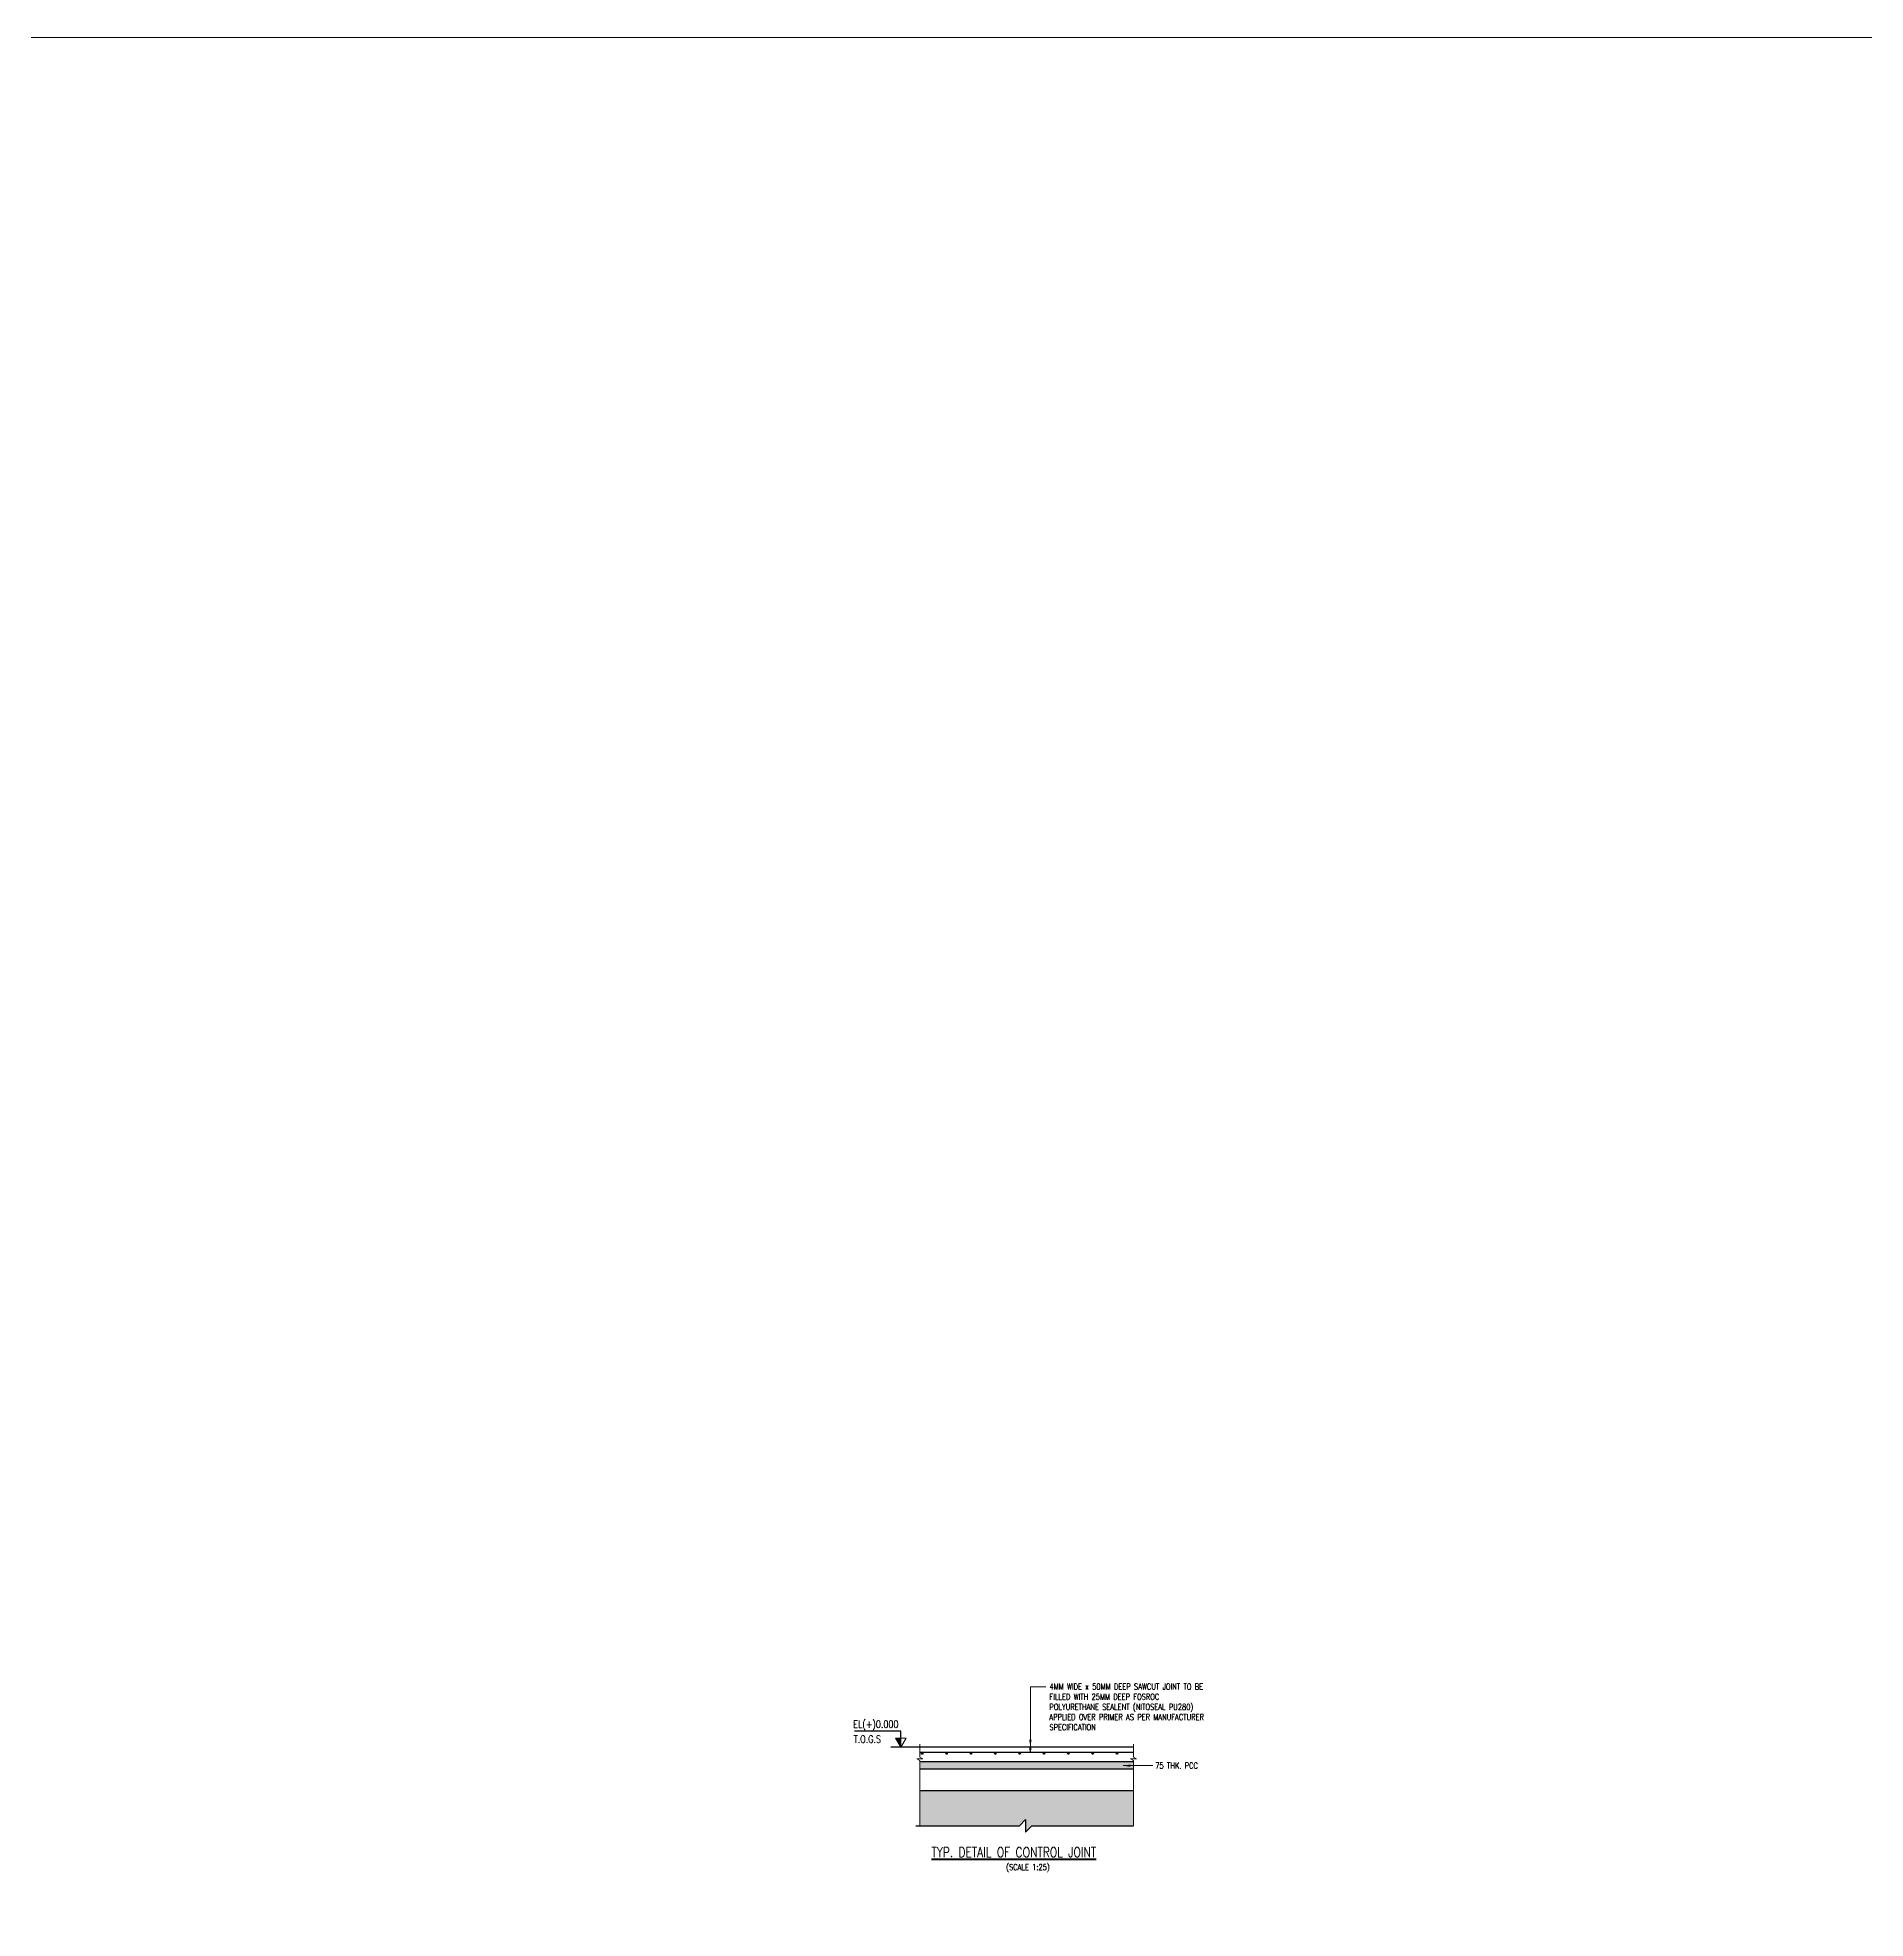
# Model space of a CAD drawing. Header units: millimetres. Extents: x 354711 to 502043, y 26539 to 98876.
# Drawn here: x 428377 to 447135, y 79573 to 98876 of the extents above; entities that cross this region are included whole.
import ezdxf

# ---------------------------------------------------------------- set-up
doc = ezdxf.new("R2010")
doc.units = ezdxf.units.MM
doc.header["$LTSCALE"] = 15
doc.linetypes.add('HIDDEN', pattern=[0.375, 0.25, -0.125])
for name, color, linetype in [('2C', 1, 'Continuous'), ('Beam', 1, 'Continuous'), ('HATCH', 8, 'Continuous'), ('S-ANNO-TEXT-T250', 3, 'Continuous'), ('S-HID3', 3, 'HIDDEN'), ('STSE-LSSL-LINE-CONT-N', 1, 'Continuous')]:
    doc.layers.add(name, color=color, linetype=linetype)
for name, color, linetype, lineweight in [('4C', 2, 'Continuous', 0), ('A_HATCH', 8, 'Continuous', 15), ('S-ANNO-TEXT-T300', 3, 'Continuous', 30), ('S-ANNO-TEXT-T400', 4, 'Continuous', 40), ('S-Elev-04CL', 4, 'Continuous', 30), ('S-PLAN-CON2', 1, 'Continuous', 20), ('S_DIM', 1, 'Continuous', 20), ('S_SOLID HATCH', 253, 'Continuous', 15)]:
    doc.layers.add(name, color=color, linetype=linetype, lineweight=lineweight)
doc.styles.add('Romans', font='simplex.shx')
doc.dimstyles.new('MRF_50', dxfattribs={"dimscale": 50, "dimtxt": 3, "dimasz": 3, "dimexe": 1, "dimexo": 1, "dimgap": 1, "dimtad": 1, "dimdec": 0, "dimzin": 1, "dimdsep": 46, "dimtxsty": 'Romans', "dimcen": -3, "dimdle": 1, "dimclrd": 256, "dimclre": 256, "dimclrt": 3, "dimadec": 0, "dimazin": 0, "dimtfac": 1, "dimtdec": 0, "dimtmove": 0, "dimatfit": 3, "dimfxl": 1, "dimtvp": 2, "dimtolj": 1, "dimtzin": 0, "dimlwd": -1, "dimlwe": -1, "dimarcsym": 0})

# ---------------------------------------------------------------- blocks, each defined once
blk = doc.blocks.new('el1')
at = {"color": 1}
for p, q in [((0, 0), (0, 132)), ((0, 132), (381, 132))]:
    blk.add_line(p, q, dxfattribs=at)
at = {"layer": '2C'}
blk.add_line((-62, 0), (82, 0), dxfattribs=at)
at = {"layer": '4C'}
for p, q in [((0, 0), (-44, 76)), ((-44, 76), (44, 76)), ((0, 0), (44, 76))]:
    blk.add_line(p, q, dxfattribs=at)
at = {"layer": '4C', "ltscale": 0.8}
blk.add_solid([(0, 0), (0, 76), (44, 76)], dxfattribs=at)

msp = doc.modelspace()

# ---------------------------------------------------------------- hatches: boundary and pattern name
at = {"layer": 'A_HATCH'}
h = msp.add_hatch(dxfattribs=at)
h.set_pattern_fill('AR-SAND', color=256, scale=25, style=0)
h.set_pattern_definition([(37.5, (388875.864, 275586.672), (-1.574834, 48.170594), [0, -38, 0, -42.5, 0, -40.625]), (7.5, (388875.864, 275586.67), (44.244418, 70.553652), [0, -20.5, 0, -34.25, 0, -13.125]), (327.5, (388845.114, 275586.672), (77.8535465, 0.141476), [0, -12.5, 0, -45, 0, -58.75]), (317.5, (388845.114, 275586.67), (75.153165, 21.94189), [0, -6.25, 0, -29.5, 0, -33.75])])
h.paths.add_polyline_path([(438580.3, 80522.7), (439623.9, 80522.7), (439623.9, 80880.9), (437430.8, 80880.9), (437430.8, 80522.7), (438453.3, 80522.7), (438516.8, 80586.2), (438516.8, 80459.2)])
at = {"layer": 'HATCH', "ltscale": 500}
for points in [[(437462.6, 81264.3, -1), (437447.6, 81264.3, -1)], [(437712.6, 81264.3, -1), (437697.6, 81264.3, -1)], [(437962.6, 81264.3, -1), (437947.6, 81264.3, -1)], [(438212.6, 81264.3, -1), (438197.6, 81264.3, -1)], [(438462.6, 81264.3, -1), (438447.6, 81264.3, -1)], [(438712.6, 81264.3, -1), (438697.6, 81264.3, -1)], [(438962.6, 81264.3, -1), (438947.6, 81264.3, -1)], [(439212.6, 81264.3, -1), (439197.6, 81264.3, -1)], [(439462.6, 81264.3, -1), (439447.6, 81264.3, -1)]]:
    msp.add_hatch(color=256, dxfattribs=at).paths.add_polyline_path(points)
at = {"layer": 'S_SOLID HATCH'}
h = msp.add_hatch(dxfattribs=at)
h.set_pattern_fill('AR-CONC', color=256, scale=0.5)
h.set_pattern_definition([(50, (-21577.95, 0), (91.092334, -7.969543), [9.525, -104.775]), (355, (-21577.95, 0), (-17.62171, 95.528423), [7.62, -83.820292]), (100.451445, (-21570.36, -0.66), (73.470624, 87.558876), [8.095004, -89.045122]), (46.1842, (-21577.95, 25.4), (135.53952, -21.021164), [14.2875, -157.1625]), (96.635558, (-21566.66, 23.65), (118.702067, 123.713062), [12.14251, -133.567804]), (351.18415, (-21577.95, 25.4), (118.702067, 123.713062), [11.429984, -125.729866]), (21, (-21565.25, 19.05), (75.807196, -51.132599), [9.525, -104.775]), (326, (-21565.25, 19.05), (30.901014, 92.093983), [7.62, -83.82]), (71.451445, (-21558.94, 14.79), (106.70821, 40.961384), [8.095004, -89.044969]), (37.5, (-21577.953, 0), (1.5443016, 42.2775194), [0, -82.804, 0, -85.09, 0, -84.1375]), (7.5, (-21577.953, 0), (33.4098313, 50.0902874), [0, -48.514, 0, -80.899, 0, -32.0675]), (327.5, (-21606.274, 0), (67.7952976, -2.864372), [0, -31.75, 0, -99.06, 0, -131.445]), (317.5, (-21618.974, 0), (74.064591, 12.7132455), [0, -41.275, 0, -65.786, 0, -93.345])])
h.paths.add_polyline_path([(439623.9, 81103.6), (439623.9, 81178.6), (437430.8, 81178.6), (437430.8, 81103.6)])

# ---------------------------------------------------------------- linework, layer by layer
at = {"layer": 'Beam'}
for points in [[(438562.6, 81328.6), (437430.8, 81328.6)], [(438562.6, 81328.6), (438562.6, 81278.6), (438567.6, 81278.6), (438567.6, 81328.6)], [(439623.9, 81328.6), (438567.6, 81328.6)], [(439623.9, 81178.6), (437430.8, 81178.6)], [(439623.9, 81103.6), (437430.8, 81103.6)], [(439623.9, 80880.9), (437430.8, 80880.9)]]:
    msp.add_lwpolyline(points, dxfattribs=at)
at = {"layer": 'Beam', "color": 8}
msp.add_lwpolyline([(437389.5, 80522.7), (438453.3, 80522.7), (438516.8, 80586.2), (438516.8, 80459.2), (438580.3, 80522.7), (439624.8, 80522.7)], dxfattribs=at)
at = {"layer": 'S-Elev-04CL', "ltscale": 500}
msp.add_line((437430.8, 81278.6), (439623.9, 81278.6), dxfattribs=at)
for centre in [(437455.1, 81264.3), (437705.1, 81264.3), (437955.1, 81264.3), (438205.1, 81264.3), (438455.1, 81264.3), (438705.1, 81264.3), (438955.1, 81264.3), (439205.1, 81264.3), (439455.1, 81264.3)]:
    msp.add_circle(centre, 7.5, dxfattribs=at)
at = {"layer": 'S-HID3'}
msp.add_lwpolyline([(438562.6, 81328.6), (438567.6, 81328.6), (438567.6, 81303.6), (438562.6, 81303.6)], close=True, dxfattribs=at)
at = {"layer": 'S-PLAN-CON2'}
msp.add_lwpolyline([(354711, 98876), (502043.4, 98876), (502043.4, 26538.8), (354711, 26538.8)], close=True, dxfattribs=at)
at = {"layer": 'S-PLAN-CON2', "linetype": 'Continuous'}
for points in [[(437430.8, 80522.7), (437430.8, 81194.4), (437400.8, 81211.7), (437460.8, 81211.7), (437430.8, 81226.6), (437430.8, 81359.1)], [(439623.9, 80522.7), (439623.9, 81194.4), (439593.9, 81211.7), (439653.9, 81211.7), (439623.9, 81226.6), (439623.9, 81359.1)]]:
    msp.add_lwpolyline(points, dxfattribs=at)
at = {"layer": 'STSE-LSSL-LINE-CONT-N'}
msp.add_line((437430.8, 81328.6), (437210.3, 81328.6), dxfattribs=at)
msp.add_line((437430.8, 81328.6), (437210.3, 81328.6), dxfattribs=at)

# ---------------------------------------------------------------- block references
at = {"xscale": -1.25, "yscale": 1.25, "zscale": 1.25}
msp.add_blockref('el1', (437237.1, 81328.6), dxfattribs=at)

# ---------------------------------------------------------------- texts
at = {"layer": 'S-ANNO-TEXT-T250', "style": 'Romans', "width": 0.8}
msp.add_text('75 THK. PCC', height=62.5, dxfattribs=at).set_placement((439847.6, 81109.3))
at = {"layer": 'S-ANNO-TEXT-T250', "insert": (438761.1, 81982.7), "char_height": 62.5, "width": 1767.161, "attachment_point": 1, "style": 'Romans'}
msp.add_mtext('{\\W0.8;4MM WIDE x 50MM DEEP SAWCUT JOINT TO BE FILLED WITH 25MM DEEP FOSROC POLYURETHANE SEALENT (NITOSEAL PU280) APPLIED OVER PRIMER AS PER MANUFACTURER SPECIFICATION}', dxfattribs=at)
at = {"layer": 'S-ANNO-TEXT-T300', "style": 'Romans', "width": 0.8}
for s, height, p in [('EL(+)0.000', 75, (436748.6, 81527.8)), ('T.O.G.S', 75, (436752.3, 81375.1)), ('(SCALE 1:25)', 62.5, (438317, 80067.3))]:
    msp.add_text(s, height=height, dxfattribs=at).set_placement(p)
at = {"layer": 'S-ANNO-TEXT-T400', "style": 'Romans', "width": 0.8}
msp.add_text('%%UTYP. DETAIL OF CONTROL JOINT', height=100, dxfattribs=at).set_placement((437550.5, 80201.9))

# ---------------------------------------------------------------- leaders
at = {"layer": 'S_DIM'}
for points in [[(438565.9, 81330.8), (438565.9, 81949.3), (438724.8, 81949.3)], [(439518, 81140.1), (439822.7, 81140.1)]]:
    msp.add_leader(points, dimstyle='MRF_50', override={"dimscale": 25}, dxfattribs=at)

doc.saveas('drawing.dxf')
